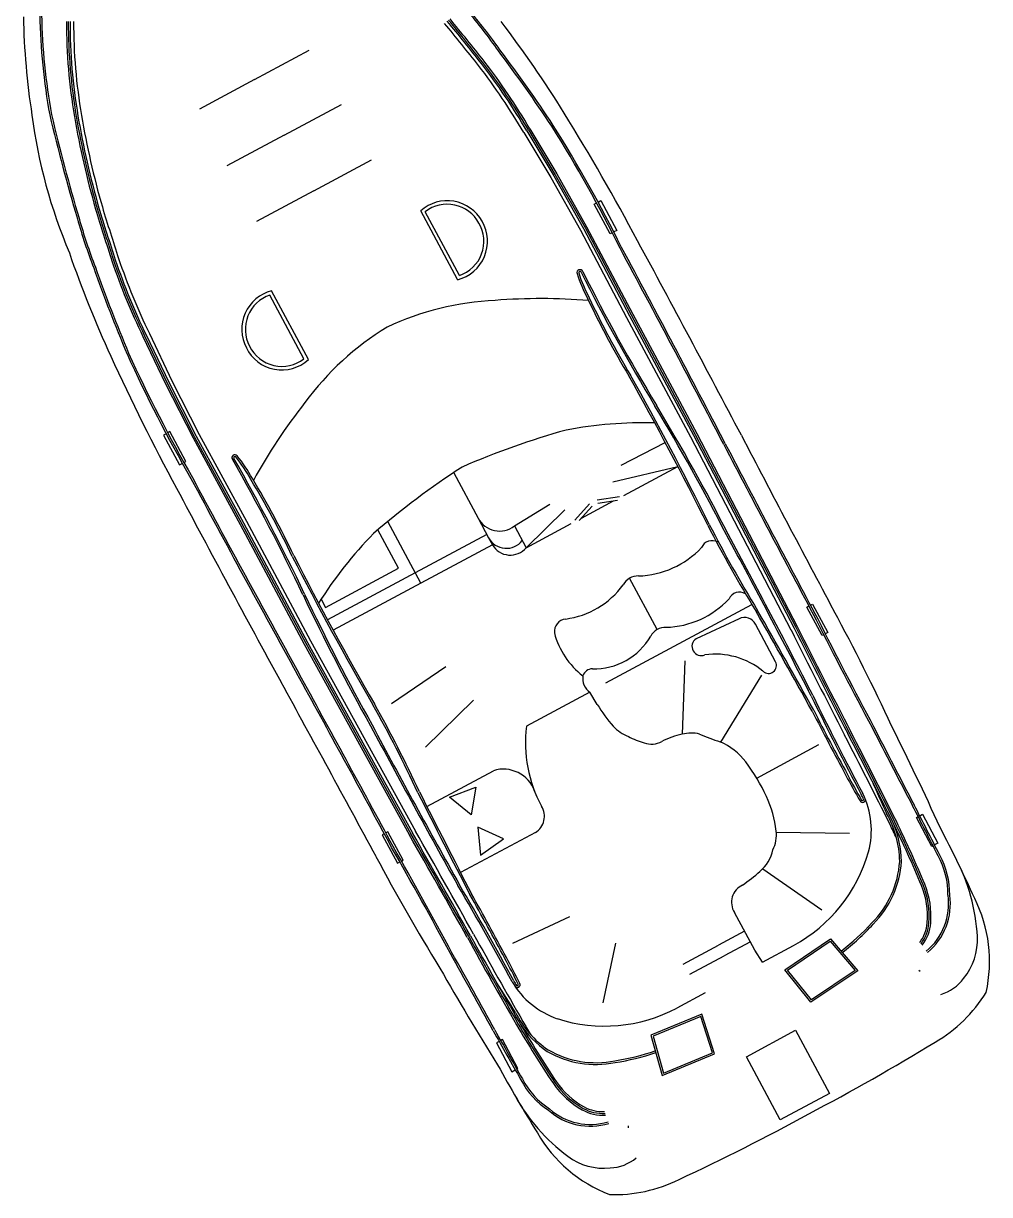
# Model space of a CAD drawing. Header units: metres. Extents: x 267365 to 277461, y 2088854 to 2108025.
# Drawn here: x 273631.5 to 273673.3, y 2097446.6 to 2097497.3 of the extents above; entities that cross this region are included whole.
import ezdxf

# ---------------------------------------------------------------- set-up
doc = ezdxf.new("R2010")
doc.units = ezdxf.units.M

msp = doc.modelspace()

# ---------------------------------------------------------------- linework, layer by layer
at = {"color": 30}
for p, q in [((273641.464, 2097494.848), (273643.837, 2097496.12)), ((273641.464, 2097494.848), (273643.837, 2097496.12)), ((273641.464, 2097494.848), (273643.837, 2097496.12)), ((273641.464, 2097494.848), (273639.091, 2097493.575)), ((273641.464, 2097494.848), (273639.091, 2097493.575)), ((273641.464, 2097494.848), (273639.091, 2097493.575)), ((273642.753, 2097492.444), (273645.23, 2097493.772)), ((273642.753, 2097492.444), (273645.23, 2097493.772)), ((273642.753, 2097492.444), (273645.23, 2097493.772)), ((273653.123, 2097492.556), (273654.286, 2097490.615)), ((273653.123, 2097492.556), (273654.286, 2097490.615)), ((273653.255, 2097492.635), (273654.419, 2097490.692)), ((273653.255, 2097492.635), (273654.419, 2097490.692)), ((273653.32, 2097492.675), (273654.485, 2097490.73)), ((273653.32, 2097492.675), (273654.485, 2097490.73)), ((273653.386, 2097492.714), (273654.551, 2097490.769)), ((273653.386, 2097492.714), (273654.551, 2097490.769)), ((273642.753, 2097492.444), (273640.276, 2097491.116)), ((273642.753, 2097492.444), (273640.276, 2097491.116)), ((273642.753, 2097492.444), (273640.276, 2097491.116)), ((273644.042, 2097490.041), (273646.526, 2097491.373)), ((273644.042, 2097490.041), (273646.526, 2097491.373)), ((273644.042, 2097490.041), (273646.526, 2097491.373)), ((273654.286, 2097490.615), (273655.569, 2097488.337)), ((273654.286, 2097490.615), (273655.569, 2097488.337)), ((273654.419, 2097490.692), (273655.704, 2097488.41)), ((273654.419, 2097490.692), (273655.704, 2097488.41)), ((273654.485, 2097490.73), (273655.771, 2097488.447)), ((273654.485, 2097490.73), (273655.771, 2097488.447)), ((273654.551, 2097490.769), (273655.838, 2097488.484)), ((273654.551, 2097490.769), (273655.838, 2097488.484)), ((273644.042, 2097490.041), (273641.558, 2097488.709)), ((273644.042, 2097490.041), (273641.558, 2097488.709)), ((273644.042, 2097490.041), (273641.558, 2097488.709)), ((273656.167, 2097489.464), (273656.265, 2097489.516)), ((273656.167, 2097489.464), (273656.265, 2097489.516)), ((273656.333, 2097489.553), (273656.45, 2097489.615)), ((273656.333, 2097489.553), (273656.45, 2097489.615)), ((273656.45, 2097489.615), (273657.141, 2097488.326)), ((273656.45, 2097489.615), (273657.141, 2097488.326)), ((273650.258, 2097486.195), (273648.662, 2097489.171)), ((273650.258, 2097486.195), (273648.662, 2097489.171)), ((273650.334, 2097486.377), (273648.856, 2097489.134)), ((273650.334, 2097486.377), (273648.856, 2097489.134)), ((273656.858, 2097488.174), (273656.167, 2097489.464)), ((273656.858, 2097488.174), (273656.167, 2097489.464)), ((273655.569, 2097488.337), (273657.562, 2097484.562)), ((273655.569, 2097488.337), (273657.562, 2097484.562)), ((273655.704, 2097488.41), (273657.697, 2097484.634)), ((273655.704, 2097488.41), (273657.697, 2097484.634)), ((273655.771, 2097488.447), (273657.765, 2097484.67)), ((273655.771, 2097488.447), (273657.765, 2097484.67)), ((273655.838, 2097488.484), (273657.833, 2097484.706)), ((273655.838, 2097488.484), (273657.833, 2097484.706)), ((273656.947, 2097488.222), (273656.858, 2097488.174)), ((273656.947, 2097488.222), (273656.858, 2097488.174)), ((273657.141, 2097488.326), (273657.015, 2097488.258)), ((273657.141, 2097488.326), (273657.015, 2097488.258)), ((273643.611, 2097482.772), (273642.133, 2097485.528)), ((273643.611, 2097482.772), (273642.133, 2097485.528)), ((273643.805, 2097482.735), (273642.209, 2097485.711)), ((273643.805, 2097482.735), (273642.209, 2097485.711)), ((273657.562, 2097484.562), (273660.334, 2097479.393)), ((273657.562, 2097484.562), (273660.334, 2097479.393)), ((273657.697, 2097484.634), (273660.469, 2097479.465)), ((273657.697, 2097484.634), (273660.469, 2097479.465)), ((273657.765, 2097484.67), (273660.537, 2097479.5)), ((273657.765, 2097484.67), (273660.537, 2097479.5)), ((273657.833, 2097484.706), (273660.605, 2097479.536)), ((273657.833, 2097484.706), (273660.605, 2097479.536)), ((273636.644, 2097483.737), (273637.619, 2097481.69)), ((273636.644, 2097483.737), (273637.619, 2097481.69)), ((273636.713, 2097483.77), (273637.688, 2097481.724)), ((273636.713, 2097483.77), (273637.688, 2097481.724)), ((273636.782, 2097483.803), (273637.757, 2097481.758)), ((273636.782, 2097483.803), (273637.757, 2097481.758)), ((273636.921, 2097483.869), (273637.894, 2097481.826)), ((273636.921, 2097483.869), (273637.894, 2097481.826)), ((273637.619, 2097481.69), (273638.811, 2097479.353)), ((273637.619, 2097481.69), (273638.811, 2097479.353)), ((273637.688, 2097481.724), (273638.879, 2097479.389)), ((273637.688, 2097481.724), (273638.879, 2097479.389)), ((273637.757, 2097481.758), (273638.946, 2097479.425)), ((273637.757, 2097481.758), (273638.946, 2097479.425)), ((273637.894, 2097481.826), (273639.082, 2097479.496)), ((273637.894, 2097481.826), (273639.082, 2097479.496)), ((273637.646, 2097479.533), (273637.529, 2097479.47)), ((273637.646, 2097479.533), (273637.529, 2097479.47)), ((273637.529, 2097479.47), (273638.221, 2097478.181)), ((273637.529, 2097479.47), (273638.221, 2097478.181)), ((273637.812, 2097479.622), (273637.714, 2097479.569)), ((273637.812, 2097479.622), (273637.714, 2097479.569)), ((273638.504, 2097478.333), (273637.812, 2097479.622)), ((273638.504, 2097478.333), (273637.812, 2097479.622)), ((273638.879, 2097479.389), (273640.92, 2097475.638)), ((273638.879, 2097479.389), (273640.92, 2097475.638)), ((273638.946, 2097479.425), (273640.988, 2097475.675)), ((273638.946, 2097479.425), (273640.988, 2097475.675)), ((273639.082, 2097479.496), (273641.123, 2097475.748)), ((273639.082, 2097479.496), (273641.123, 2097475.748)), ((273660.334, 2097479.393), (273664.682, 2097471.054)), ((273660.334, 2097479.393), (273664.682, 2097471.054)), ((273660.469, 2097479.465), (273664.819, 2097471.124)), ((273660.469, 2097479.465), (273664.819, 2097471.124)), ((273660.537, 2097479.5), (273664.887, 2097471.159)), ((273660.537, 2097479.5), (273664.887, 2097471.159)), ((273660.605, 2097479.536), (273664.956, 2097471.194)), ((273660.605, 2097479.536), (273664.956, 2097471.194)), ((273638.811, 2097479.353), (273640.853, 2097475.602)), ((273638.811, 2097479.353), (273640.853, 2097475.602)), ((273657.339, 2097478.171), (273659.238, 2097479.159)), ((273657.339, 2097478.171), (273659.238, 2097479.159)), ((273638.221, 2097478.181), (273638.347, 2097478.249)), ((273638.221, 2097478.181), (273638.347, 2097478.249)), ((273638.415, 2097478.285), (273638.504, 2097478.333)), ((273638.415, 2097478.285), (273638.504, 2097478.333)), ((273656.98, 2097477.449), (273659.787, 2097478.118)), ((273656.98, 2097477.449), (273659.787, 2097478.118)), ((273656.98, 2097477.449), (273659.787, 2097478.118)), ((273657.447, 2097476.864), (273659.787, 2097478.118)), ((273657.447, 2097476.864), (273659.787, 2097478.118)), ((273657.447, 2097476.864), (273659.787, 2097478.118)), ((273650.095, 2097477.835), (273651.143, 2097475.88)), ((273650.095, 2097477.835), (273651.143, 2097475.88)), ((273652.718, 2097475.542), (273654.245, 2097476.483)), ((273652.718, 2097475.542), (273654.245, 2097476.483)), ((273655.963, 2097476.496), (273655.33, 2097475.791)), ((273655.963, 2097476.496), (273655.33, 2097475.791)), ((273655.963, 2097476.496), (273655.33, 2097475.791)), ((273656.077, 2097476.393), (273655.519, 2097475.772)), ((273656.077, 2097476.393), (273655.519, 2097475.772)), ((273656.077, 2097476.393), (273655.519, 2097475.772)), ((273655.62, 2097475.884), (273657.001, 2097476.625)), ((273655.62, 2097475.884), (273657.001, 2097476.625)), ((273655.62, 2097475.884), (273657.001, 2097476.625)), ((273656.302, 2097476.678), (273657.262, 2097476.818)), ((273656.302, 2097476.678), (273657.262, 2097476.818)), ((273656.302, 2097476.678), (273657.262, 2097476.818)), ((273656.325, 2097476.526), (273657.182, 2097476.651)), ((273656.325, 2097476.526), (273657.182, 2097476.651)), ((273656.325, 2097476.526), (273657.182, 2097476.651)), ((273651.143, 2097475.88), (273651.598, 2097475.032)), ((273651.143, 2097475.88), (273651.598, 2097475.032)), ((273653.224, 2097474.599), (273654.9, 2097476.236)), ((273653.224, 2097474.599), (273654.9, 2097476.236)), ((273653.224, 2097474.599), (273654.9, 2097476.236)), ((273640.853, 2097475.602), (273643.625, 2097470.432)), ((273640.853, 2097475.602), (273643.625, 2097470.432)), ((273640.92, 2097475.638), (273643.693, 2097470.468)), ((273640.92, 2097475.638), (273643.693, 2097470.468)), ((273640.988, 2097475.675), (273643.76, 2097470.505)), ((273640.988, 2097475.675), (273643.76, 2097470.505)), ((273641.123, 2097475.748), (273643.895, 2097470.578)), ((273641.123, 2097475.748), (273643.895, 2097470.578)), ((273647.7, 2097473.714), (273646.807, 2097475.38)), ((273647.7, 2097473.714), (273646.807, 2097475.38)), ((273648.67, 2097473.067), (273647.237, 2097475.739)), ((273648.67, 2097473.067), (273647.237, 2097475.739)), ((273652.718, 2097475.542), (273653.224, 2097474.599)), ((273652.718, 2097475.542), (273653.224, 2097474.599)), ((273652.718, 2097475.542), (273653.224, 2097474.599)), ((273653.224, 2097474.599), (273655.174, 2097475.645)), ((273653.224, 2097474.599), (273655.174, 2097475.645)), ((273653.224, 2097474.599), (273655.174, 2097475.645)), ((273651.519, 2097475.18), (273648.426, 2097473.521)), ((273651.519, 2097475.18), (273648.426, 2097473.521)), ((273651.598, 2097475.032), (273651.762, 2097474.726)), ((273651.598, 2097475.032), (273651.762, 2097474.726)), ((273651.762, 2097474.726), (273648.67, 2097473.067)), ((273651.762, 2097474.726), (273648.67, 2097473.067)), ((273644.541, 2097472.02), (273647.7, 2097473.714)), ((273644.541, 2097472.02), (273647.7, 2097473.714)), ((273648.426, 2097473.521), (273644.629, 2097471.485)), ((273648.426, 2097473.521), (273644.629, 2097471.485)), ((273648.426, 2097473.521), (273644.629, 2097471.485)), ((273648.67, 2097473.067), (273644.874, 2097471.032)), ((273648.67, 2097473.067), (273644.874, 2097471.032)), ((273648.67, 2097473.067), (273644.874, 2097471.032)), ((273658.889, 2097471.061), (273657.697, 2097473.284)), ((273658.889, 2097471.061), (273657.697, 2097473.284)), ((273658.889, 2097471.061), (273657.697, 2097473.284)), ((273644.352, 2097472.372), (273644.541, 2097472.02)), ((273644.352, 2097472.372), (273644.541, 2097472.02)), ((273656.668, 2097468.756), (273662.991, 2097472.147)), ((273656.668, 2097468.756), (273662.991, 2097472.147)), ((273656.668, 2097468.756), (273662.991, 2097472.147)), ((273665.368, 2097472.036), (273665.453, 2097472.082)), ((273665.368, 2097472.036), (273665.453, 2097472.082)), ((273666.028, 2097470.803), (273665.368, 2097472.036)), ((273666.028, 2097470.803), (273665.368, 2097472.036)), ((273665.521, 2097472.118), (273665.608, 2097472.165)), ((273665.521, 2097472.118), (273665.608, 2097472.165)), ((273665.608, 2097472.165), (273666.269, 2097470.932)), ((273665.608, 2097472.165), (273666.269, 2097470.932)), ((273662.435, 2097471.524), (273660.575, 2097470.664)), ((273662.435, 2097471.524), (273660.575, 2097470.664)), ((273664.015, 2097469.666), (273663.144, 2097471.289)), ((273664.015, 2097469.666), (273663.144, 2097471.289)), ((273666.097, 2097470.84), (273666.028, 2097470.803)), ((273666.097, 2097470.84), (273666.028, 2097470.803)), ((273666.269, 2097470.932), (273666.164, 2097470.876)), ((273666.269, 2097470.932), (273666.164, 2097470.876)), ((273643.625, 2097470.432), (273648.166, 2097462.192)), ((273643.625, 2097470.432), (273648.166, 2097462.192)), ((273643.693, 2097470.468), (273648.233, 2097462.229)), ((273643.693, 2097470.468), (273648.233, 2097462.229)), ((273643.76, 2097470.505), (273648.3, 2097462.267)), ((273643.76, 2097470.505), (273648.3, 2097462.267)), ((273643.895, 2097470.578), (273648.434, 2097462.342)), ((273643.895, 2097470.578), (273648.434, 2097462.342)), ((273647.393, 2097467.87), (273649.748, 2097469.459)), ((273647.393, 2097467.87), (273649.748, 2097469.459)), ((273647.393, 2097467.87), (273649.748, 2097469.459)), ((273659.983, 2097466.539), (273660.105, 2097469.705)), ((273659.983, 2097466.539), (273660.105, 2097469.705)), ((273659.983, 2097466.539), (273660.105, 2097469.705)), ((273661.645, 2097466.197), (273663.427, 2097469.092)), ((273661.645, 2097466.197), (273663.427, 2097469.092)), ((273661.645, 2097466.197), (273663.427, 2097469.092)), ((273655.982, 2097468.349), (273653.236, 2097466.876)), ((273655.982, 2097468.349), (273653.236, 2097466.876)), ((273656.302, 2097467.825), (273655.982, 2097468.349)), ((273656.302, 2097467.825), (273655.982, 2097468.349)), ((273648.864, 2097465.968), (273650.948, 2097468.013)), ((273648.864, 2097465.968), (273650.948, 2097468.013)), ((273648.864, 2097465.968), (273650.948, 2097468.013)), ((273663.202, 2097464.632), (273665.89, 2097466.097)), ((273663.202, 2097464.632), (273665.89, 2097466.097)), ((273663.202, 2097464.632), (273665.89, 2097466.097)), ((273648.924, 2097463.413), (273651.804, 2097464.957)), ((273648.924, 2097463.413), (273651.804, 2097464.957)), ((273649.905, 2097463.812), (273651.043, 2097464.247)), ((273649.905, 2097463.812), (273651.043, 2097464.247)), ((273651.043, 2097464.247), (273650.851, 2097463.044)), ((273651.043, 2097464.247), (273650.851, 2097463.044)), ((273650.851, 2097463.044), (273649.905, 2097463.812)), ((273650.851, 2097463.044), (273649.905, 2097463.812)), ((273670.111, 2097462.932), (273670.184, 2097462.97)), ((273670.111, 2097462.932), (273670.184, 2097462.97)), ((273670.78, 2097461.685), (273670.111, 2097462.932)), ((273670.78, 2097461.685), (273670.111, 2097462.932)), ((273670.251, 2097463.007), (273670.373, 2097463.072)), ((273670.251, 2097463.007), (273670.373, 2097463.072)), ((273670.373, 2097463.072), (273671.041, 2097461.825)), ((273670.373, 2097463.072), (273671.041, 2097461.825)), ((273647.084, 2097462.232), (273646.996, 2097462.185)), ((273647.084, 2097462.232), (273646.996, 2097462.185)), ((273646.996, 2097462.185), (273647.657, 2097460.953)), ((273646.996, 2097462.185), (273647.657, 2097460.953)), ((273647.237, 2097462.314), (273647.151, 2097462.268)), ((273647.237, 2097462.314), (273647.151, 2097462.268)), ((273647.898, 2097461.082), (273647.237, 2097462.314)), ((273647.898, 2097461.082), (273647.237, 2097462.314)), ((273653.622, 2097462.288), (273650.384, 2097460.552)), ((273653.622, 2097462.288), (273650.384, 2097460.552)), ((273651.132, 2097462.521), (273651.248, 2097461.308)), ((273652.24, 2097462.015), (273651.132, 2097462.521)), ((273651.132, 2097462.521), (273651.248, 2097461.308)), ((273652.24, 2097462.015), (273651.132, 2097462.521)), ((273664.046, 2097462.303), (273667.211, 2097462.258)), ((273664.046, 2097462.303), (273667.211, 2097462.258)), ((273664.046, 2097462.303), (273667.211, 2097462.258)), ((273651.248, 2097461.308), (273652.24, 2097462.015)), ((273651.248, 2097461.308), (273652.24, 2097462.015)), ((273670.826, 2097461.71), (273670.78, 2097461.685)), ((273670.826, 2097461.71), (273670.78, 2097461.685)), ((273671.041, 2097461.825), (273670.893, 2097461.746)), ((273671.041, 2097461.825), (273670.893, 2097461.746)), ((273647.657, 2097460.953), (273647.762, 2097461.009)), ((273647.657, 2097460.953), (273647.762, 2097461.009)), ((273647.83, 2097461.045), (273647.898, 2097461.082)), ((273647.83, 2097461.045), (273647.898, 2097461.082)), ((273663.464, 2097460.716), (273666.016, 2097458.945)), ((273663.464, 2097460.716), (273666.016, 2097458.945)), ((273663.464, 2097460.716), (273666.016, 2097458.945)), ((273652.643, 2097457.498), (273655.12, 2097458.648)), ((273652.643, 2097457.498), (273655.12, 2097458.648)), ((273652.643, 2097457.498), (273655.12, 2097458.648)), ((273663.119, 2097457.198), (273662.235, 2097458.825)), ((273663.119, 2097457.198), (273662.235, 2097458.825)), ((273662.676, 2097458.014), (273661.541, 2097457.405)), ((273662.676, 2097458.014), (273661.541, 2097457.405)), ((273662.676, 2097458.014), (273661.541, 2097457.405)), ((273664.418, 2097456.346), (273666.391, 2097457.69)), ((273664.418, 2097456.346), (273666.391, 2097457.69)), ((273666.391, 2097457.69), (273667.579, 2097456.306)), ((273666.391, 2097457.69), (273667.579, 2097456.306)), ((273656.551, 2097454.922), (273657.1, 2097457.491)), ((273656.551, 2097454.922), (273657.1, 2097457.491)), ((273656.551, 2097454.922), (273657.1, 2097457.491)), ((273660.02, 2097456.59), (273661.541, 2097457.405)), ((273660.02, 2097456.59), (273661.541, 2097457.405)), ((273660.02, 2097456.59), (273661.541, 2097457.405)), ((273662.923, 2097457.558), (273661.786, 2097456.948)), ((273662.923, 2097457.558), (273661.786, 2097456.948)), ((273662.923, 2097457.558), (273661.786, 2097456.948)), ((273663.45, 2097456.681), (273663.119, 2097457.198)), ((273663.45, 2097456.681), (273663.119, 2097457.198)), ((273663.45, 2097456.681), (273664.794, 2097457.401)), ((273663.45, 2097456.681), (273664.794, 2097457.401)), ((273664.53, 2097456.329), (273666.378, 2097457.587)), ((273664.53, 2097456.329), (273666.378, 2097457.587)), ((273666.378, 2097457.587), (273667.464, 2097456.321)), ((273666.378, 2097457.587), (273667.464, 2097456.321)), ((273660.3, 2097456.152), (273661.786, 2097456.948)), ((273660.3, 2097456.152), (273661.786, 2097456.948)), ((273660.3, 2097456.152), (273661.786, 2097456.948)), ((273665.546, 2097454.944), (273664.418, 2097456.346)), ((273665.546, 2097454.944), (273664.418, 2097456.346)), ((273665.562, 2097455.046), (273664.53, 2097456.329)), ((273665.562, 2097455.046), (273664.53, 2097456.329)), ((273667.579, 2097456.306), (273665.546, 2097454.944)), ((273667.579, 2097456.306), (273665.546, 2097454.944)), ((273667.464, 2097456.321), (273665.562, 2097455.046)), ((273667.464, 2097456.321), (273665.562, 2097455.046)), ((273670.207, 2097456.332), (273670.27, 2097456.287)), ((273670.207, 2097456.332), (273670.27, 2097456.287)), ((273670.207, 2097456.332), (273670.27, 2097456.287)), ((273660.971, 2097455.351), (273659.744, 2097454.693)), ((273660.971, 2097455.351), (273659.744, 2097454.693)), ((273660.831, 2097454.422), (273658.62, 2097453.523)), ((273660.831, 2097454.422), (273658.62, 2097453.523)), ((273660.783, 2097454.32), (273658.712, 2097453.477)), ((273660.783, 2097454.32), (273658.712, 2097453.477)), ((273661.28, 2097452.751), (273660.783, 2097454.32)), ((273661.28, 2097452.751), (273660.783, 2097454.32)), ((273661.375, 2097452.707), (273660.831, 2097454.422)), ((273661.375, 2097452.707), (273660.831, 2097454.422)), ((273662.753, 2097452.588), (273664.883, 2097453.729)), ((273662.753, 2097452.588), (273664.883, 2097453.729)), ((273664.883, 2097453.729), (273666.348, 2097450.997)), ((273664.883, 2097453.729), (273666.348, 2097450.997)), ((273652.055, 2097453.25), (273651.933, 2097453.185)), ((273652.055, 2097453.25), (273651.933, 2097453.185)), ((273651.933, 2097453.185), (273652.602, 2097451.938)), ((273651.933, 2097453.185), (273652.602, 2097451.938)), ((273652.195, 2097453.325), (273652.123, 2097453.286)), ((273652.195, 2097453.325), (273652.123, 2097453.286)), ((273652.864, 2097452.078), (273652.195, 2097453.325)), ((273652.864, 2097452.078), (273652.195, 2097453.325)), ((273658.62, 2097453.523), (273659.115, 2097451.768)), ((273658.62, 2097453.523), (273659.115, 2097451.768)), ((273658.712, 2097453.477), (273659.166, 2097451.872)), ((273658.712, 2097453.477), (273659.166, 2097451.872)), ((273659.115, 2097451.768), (273661.375, 2097452.707)), ((273659.115, 2097451.768), (273661.375, 2097452.707)), ((273659.166, 2097451.872), (273661.28, 2097452.751)), ((273659.166, 2097451.872), (273661.28, 2097452.751)), ((273664.218, 2097449.855), (273662.753, 2097452.588)), ((273664.218, 2097449.855), (273662.753, 2097452.588)), ((273652.817, 2097452.054), (273652.864, 2097452.078)), ((273652.817, 2097452.054), (273652.864, 2097452.078)), ((273652.602, 2097451.938), (273652.75, 2097452.017)), ((273652.602, 2097451.938), (273652.75, 2097452.017)), ((273666.348, 2097450.997), (273664.218, 2097449.855)), ((273666.348, 2097450.997), (273664.218, 2097449.855)), ((273657.639, 2097449.593), (273657.642, 2097449.516)), ((273657.639, 2097449.593), (273657.642, 2097449.516)), ((273657.639, 2097449.593), (273657.642, 2097449.516))]:
    msp.add_line(p, q, dxfattribs=at)
for centre, radius, start, end in [((273659.232, 2097498.15), 27.056, 181.0645, 190.2879), ((273659.232, 2097498.15), 27.056, 181.0645, 190.2879), ((273659.232, 2097498.15), 26.979, 181.0668, 190.2836), ((273659.232, 2097498.15), 26.979, 181.0668, 190.2836), ((273634.125, 2097483.532), 21.866, 35.0556, 40.8897), ((273634.125, 2097483.532), 21.866, 35.0556, 40.8897), ((273634.125, 2097483.532), 21.943, 35.0591, 40.8879), ((273634.125, 2097483.532), 21.943, 35.0591, 40.8879), ((273662.952, 2097498.154), 31.486, 181.0657, 188.8431), ((273662.952, 2097498.154), 31.486, 181.0657, 188.8431), ((273657.422, 2097497.319), 24.087, 179.9151, 189.7352), ((273657.422, 2097497.319), 24.087, 179.9151, 189.7352), ((273657.422, 2097497.319), 24.011, 179.9106, 189.7355), ((273657.422, 2097497.319), 24.011, 179.9106, 189.7355), ((273657.422, 2097497.319), 23.934, 179.906, 189.7357), ((273657.422, 2097497.319), 23.934, 179.906, 189.7357), ((273657.422, 2097497.319), 23.78, 179.8968, 189.7362), ((273657.422, 2097497.319), 23.78, 179.8968, 189.7362), ((273557.717, 2097421.646), 119.079, 38.3027, 39.43024), ((273557.717, 2097421.646), 119.079, 38.3027, 39.43024), ((273557.717, 2097421.646), 119.233, 38.30231, 39.4308), ((273557.717, 2097421.646), 119.233, 38.30231, 39.4308), ((273557.717, 2097421.646), 119.309, 38.30211, 39.43108), ((273557.717, 2097421.646), 119.309, 38.30211, 39.43108), ((273557.717, 2097421.646), 119.386, 38.30191, 39.43136), ((273557.717, 2097421.646), 119.386, 38.30191, 39.43136), ((273613.124, 2097467.59), 49.078, 31.7291, 37.3534), ((273613.124, 2097467.59), 49.078, 31.7291, 37.3534), ((273598.952, 2097456.075), 66.545, 33.56828, 37.01432), ((273598.952, 2097456.075), 66.545, 33.56828, 37.01432), ((273629.252, 2097478.526), 27.919, 30.4497, 37.6877), ((273629.252, 2097478.526), 27.919, 30.4497, 37.6877), ((273629.252, 2097478.526), 27.996, 30.4497, 37.6885), ((273629.252, 2097478.526), 27.996, 30.4497, 37.6885), ((273598.952, 2097456.075), 66.468, 33.56916, 37.01545), ((273598.952, 2097456.075), 66.468, 33.56916, 37.01545), ((273629.252, 2097478.526), 27.689, 30.4497, 37.6851), ((273629.252, 2097478.526), 27.689, 30.4497, 37.6851), ((273629.252, 2097478.526), 27.843, 30.4497, 37.6868), ((273629.252, 2097478.526), 27.843, 30.4497, 37.6868), ((273654.48, 2097496.267), 22.831, 187.4326, 202.9797), ((273654.48, 2097496.267), 22.831, 187.4326, 202.9797), ((273714.244, 2097512.669), 83.895, 193.33602, 196.50849), ((273714.244, 2097512.669), 83.895, 193.33602, 196.50849), ((273714.244, 2097512.669), 83.819, 193.33742, 196.50895), ((273714.244, 2097512.669), 83.819, 193.33742, 196.50895), ((273669.234, 2097499.247), 36.055, 189.58, 196.0961), ((273669.234, 2097499.247), 36.055, 189.58, 196.0961), ((273669.234, 2097499.247), 35.979, 189.5798, 196.0952), ((273669.234, 2097499.247), 35.979, 189.5798, 196.0952), ((273669.234, 2097499.247), 35.902, 189.5796, 196.0942), ((273669.234, 2097499.247), 35.902, 189.5796, 196.0942), ((273669.234, 2097499.247), 35.748, 189.5793, 196.0923), ((273669.234, 2097499.247), 35.748, 189.5793, 196.0923), ((273575.074, 2097443.826), 93.938, 27.96001, 31.85219), ((273575.074, 2097443.826), 93.938, 27.96001, 31.85219), ((273602.323, 2097460.279), 61.357, 26.39387, 32.0383), ((273602.323, 2097460.279), 61.357, 26.39387, 32.0383), ((273602.323, 2097460.279), 61.433, 26.39504, 32.03925), ((273602.323, 2097460.279), 61.433, 26.39504, 32.03925), ((273649.809, 2097487.892), 1.719, 28.7508, 131.8847), ((273649.809, 2097487.892), 1.719, 28.7508, 131.8847), ((273748.78, 2097524.094), 119.386, 196.9689, 198.09835), ((273748.78, 2097524.094), 119.386, 196.9689, 198.09835), ((273748.78, 2097524.094), 119.309, 196.96918, 198.09816), ((273748.78, 2097524.094), 119.309, 196.96918, 198.09816), ((273748.78, 2097524.094), 119.233, 196.96946, 198.09796), ((273748.78, 2097524.094), 119.233, 196.96946, 198.09796), ((273748.78, 2097524.094), 119.079, 196.97003, 198.09756), ((273748.78, 2097524.094), 119.079, 196.97003, 198.09756), ((273649.809, 2097487.892), 1.565, 28.669, 127.5065), ((273649.809, 2097487.892), 1.565, 28.669, 127.5065), ((273654.951, 2097494.698), 21.943, 195.5124, 201.3412), ((273654.951, 2097494.698), 21.943, 195.5124, 201.3412), ((273654.951, 2097494.698), 21.866, 195.5106, 201.3446), ((273654.951, 2097494.698), 21.866, 195.5106, 201.3446), ((273649.841, 2097487.853), 1.71, 284.0967, 30.4009), ((273649.841, 2097487.853), 1.71, 284.0967, 30.4009), ((273649.841, 2097487.853), 1.556, 288.4656, 30.4814), ((273649.841, 2097487.853), 1.556, 288.4656, 30.4814), ((273029.495, 2097150.196), 712.692, 27.480541, 28.252532), ((273029.495, 2097150.196), 712.692, 27.480541, 28.252532), ((273029.495, 2097150.196), 712.768, 27.480545, 28.252432), ((273029.495, 2097150.196), 712.768, 27.480545, 28.252432), ((273031.465, 2097148.073), 712.788, 27.705083, 28.471036), ((273031.465, 2097148.073), 712.788, 27.705083, 28.471036), ((273679.851, 2097503.369), 49.078, 199.0468, 204.6712), ((273679.851, 2097503.369), 49.078, 199.0468, 204.6712), ((273661.817, 2097495.988), 27.996, 198.7118, 205.9505), ((273661.817, 2097495.988), 27.996, 198.7118, 205.9505), ((273661.817, 2097495.988), 27.919, 198.7126, 205.9505), ((273661.817, 2097495.988), 27.919, 198.7126, 205.9505), ((273661.817, 2097495.988), 27.843, 198.7134, 205.9505), ((273661.817, 2097495.988), 27.843, 198.7134, 205.9505), ((273661.817, 2097495.988), 27.689, 198.7151, 205.9505), ((273661.817, 2097495.988), 27.689, 198.7151, 205.9505), ((273697.285, 2097508.801), 66.545, 199.38594, 202.83199), ((273697.285, 2097508.801), 66.545, 199.38594, 202.83199), ((273697.285, 2097508.801), 66.468, 199.38482, 202.83111), ((273697.285, 2097508.801), 66.468, 199.38482, 202.83111), ((273655.55, 2097486.497), 0.13, 24.1057, 195.2888), ((273655.55, 2097486.497), 0.13, 24.1057, 195.2888), ((273655.55, 2097486.497), 0.0531, 24.1057, 193.7253), ((273655.55, 2097486.497), 0.0531, 24.1057, 193.7253), ((273662.246, 2097488.686), 7.097, 198.0726, 207.5038), ((273662.246, 2097488.686), 7.097, 198.0726, 207.5038), ((273655.669, 2097486.55), 0.0767, 204.1057, 206.7252), ((273655.669, 2097486.55), 0.0767, 204.1057, 206.7252), ((273733.716, 2097525.847), 87.459, 206.72515, 211.06105), ((273733.716, 2097525.847), 87.459, 206.72515, 211.06105), ((273733.716, 2097525.847), 87.382, 206.72515, 211.06108), ((273733.716, 2097525.847), 87.382, 206.72515, 211.06108), ((273662.246, 2097488.686), 7.174, 198.0544, 207.4919), ((273662.246, 2097488.686), 7.174, 198.0544, 207.4919), ((273642.64, 2097484.048), 1.719, 104.5156, 207.6495), ((273642.64, 2097484.048), 1.719, 104.5156, 207.6495), ((273642.64, 2097484.048), 1.565, 108.8938, 207.7313), ((273642.64, 2097484.048), 1.565, 108.8938, 207.7313), ((273652.514, 2097472.703), 12.611, 92.8723, 114.8981), ((273652.514, 2097472.703), 12.611, 92.8723, 114.8981), ((273653.845, 2097460.415), 24.96, 85.2238, 94.5093), ((273653.845, 2097460.415), 24.96, 85.2238, 94.5093), ((273690.928, 2097501.938), 38.763, 205.2964, 210.9015), ((273690.928, 2097501.938), 38.763, 205.2964, 210.9015), ((273690.928, 2097501.938), 38.686, 205.2942, 210.903), ((273690.928, 2097501.938), 38.686, 205.2942, 210.903), ((273653.794, 2097473.389), 12.611, 121.5022, 143.528), ((273653.794, 2097473.389), 12.611, 121.5022, 143.528), ((273691.918, 2097508.32), 61.433, 204.36101, 210.00523), ((273691.918, 2097508.32), 61.433, 204.36101, 210.00523), ((273691.918, 2097508.32), 61.357, 204.36197, 210.00639), ((273691.918, 2097508.32), 61.357, 204.36197, 210.00639), ((273642.654, 2097484), 1.71, 205.9993, 312.3035), ((273642.654, 2097484), 1.71, 205.9993, 312.3035), ((273642.654, 2097484), 1.556, 205.9189, 307.9347), ((273642.654, 2097484), 1.556, 205.9189, 307.9347), ((273720.7, 2097521.911), 93.938, 204.54808, 208.44026), ((273720.7, 2097521.911), 93.938, 204.54808, 208.44026), ((273534.159, 2097412.61), 141.681, 26.38593, 29.33944), ((273534.159, 2097412.61), 141.681, 26.38593, 29.33944), ((273534.159, 2097412.61), 141.758, 26.38612, 29.33986), ((273534.159, 2097412.61), 141.758, 26.38612, 29.33986), ((273663.293, 2097465.481), 24.96, 141.8909, 151.1765), ((273663.293, 2097465.481), 24.96, 141.8909, 151.1765), ((273576.594, 2097431.346), 95.893, 27.18578, 30.99154), ((273576.594, 2097431.346), 95.893, 27.18578, 30.99154), ((273576.594, 2097431.346), 95.97, 27.18625, 30.99157), ((273576.594, 2097431.346), 95.97, 27.18625, 30.99157), ((273658.361, 2097461.453), 18.553, 88.685, 100.5642), ((273658.361, 2097461.453), 18.553, 88.685, 100.5642), ((273664.567, 2097445.456), 35.557, 105.6759, 113.3936), ((273664.567, 2097445.456), 35.557, 105.6759, 113.3936), ((274510.147, 2097921.75), 956.068, 207.555682, 208.070117), ((274510.147, 2097921.75), 956.068, 207.555682, 208.070117), ((274518.151, 2097926.008), 965.993, 207.559948, 208.068104), ((274518.151, 2097926.008), 965.993, 207.559948, 208.068104), ((274518.151, 2097926.008), 965.916, 207.559951, 208.068158), ((274518.151, 2097926.008), 965.916, 207.559951, 208.068158), ((273640.624, 2097478.494), 0.13, 41.1115, 212.2946), ((273640.624, 2097478.494), 0.13, 41.1115, 212.2946), ((273564.593, 2097435.163), 87.382, 25.33918, 29.67512), ((273564.593, 2097435.163), 87.382, 25.33918, 29.67512), ((273640.624, 2097478.494), 0.0531, 42.675, 212.2946), ((273640.624, 2097478.494), 0.0531, 42.675, 212.2946), ((273640.514, 2097478.425), 0.0767, 29.6751, 32.2946), ((273640.514, 2097478.425), 0.0767, 29.6751, 32.2946), ((273564.593, 2097435.163), 87.459, 25.33921, 29.67512), ((273564.593, 2097435.163), 87.459, 25.33921, 29.67512), ((273635.096, 2097474.129), 7.097, 28.8965, 38.3276), ((273635.096, 2097474.129), 7.097, 28.8965, 38.3276), ((273635.096, 2097474.129), 7.174, 28.9083, 38.3458), ((273635.096, 2097474.129), 7.174, 28.9083, 38.3458), ((273669.819, 2097448.272), 35.557, 123.0067, 130.7243), ((273669.819, 2097448.272), 35.557, 123.0067, 130.7243), ((274267.189, 2097813.846), 712.768, 208.147835, 208.919721), ((274267.189, 2097813.846), 712.768, 208.147835, 208.919721), ((274267.189, 2097813.846), 712.692, 208.147735, 208.919725), ((274267.189, 2097813.846), 712.692, 208.147735, 208.919725), ((273608.186, 2097457.572), 38.686, 25.4973, 31.106), ((273608.186, 2097457.572), 38.686, 25.4973, 31.106), ((273608.186, 2097457.572), 38.763, 25.4988, 31.1038), ((273608.186, 2097457.572), 38.763, 25.4988, 31.1038), ((274267.867, 2097811.03), 712.788, 207.92923, 208.695184), ((274267.867, 2097811.03), 712.788, 207.92923, 208.695184), ((273652.074, 2097476.379), 1.057, 208.2001, 307.5625), ((273652.074, 2097476.379), 1.057, 208.2001, 307.5625), ((273710.238, 2097500.72), 55.216, 207.0905, 211.5267), ((273710.238, 2097500.72), 55.216, 207.0905, 211.5267), ((273710.238, 2097500.72), 55.139, 207.091, 211.528), ((273710.238, 2097500.72), 55.139, 207.091, 211.528), ((273659.929, 2097462.294), 18.553, 135.836, 147.7152), ((273659.929, 2097462.294), 18.553, 135.836, 147.7152), ((273652.363, 2097475.442), 0.868, 208.2001, 322.6919), ((273652.363, 2097475.442), 0.868, 208.2001, 322.6919), ((273661.264, 2097474.409), 0.497, 59.0285, 156.2214), ((273661.264, 2097474.409), 0.497, 59.0285, 156.2214), ((273338.344, 2097300.637), 367.616, 27.11448, 28.34206), ((273338.344, 2097300.637), 367.616, 27.11448, 28.34206), ((273338.344, 2097300.637), 367.693, 27.11434, 28.34194), ((273338.344, 2097300.637), 367.693, 27.11434, 28.34194), ((273652.538, 2097475.181), 0.899, 210.4007, 319.7274), ((273652.538, 2097475.181), 0.899, 210.4007, 319.7274), ((273657.963, 2097477.287), 3.908, 271.7874, 316.7535), ((273657.963, 2097477.287), 3.908, 271.7874, 316.7535), ((273769.343, 2097538.715), 141.758, 207.06041, 210.01414), ((273769.343, 2097538.715), 141.758, 207.06041, 210.01414), ((273769.343, 2097538.715), 141.681, 207.06083, 210.01433), ((273769.343, 2097538.715), 141.681, 207.06083, 210.01433), ((273658.06, 2097472.658), 0.723, 88.0681, 152.0309), ((273658.06, 2097472.658), 0.723, 88.0681, 152.0309), ((273654.446, 2097475.168), 3.683, 277.6192, 323.885), ((273654.446, 2097475.168), 3.683, 277.6192, 323.885), ((273730.255, 2097513.739), 95.97, 205.4087, 209.21402), ((273730.255, 2097513.739), 95.97, 205.4087, 209.21402), ((273730.255, 2097513.739), 95.893, 205.40872, 209.21448), ((273730.255, 2097513.739), 95.893, 205.40872, 209.21448), ((273659.155, 2097475.064), 3.908, 271.7874, 316.7535), ((273659.155, 2097475.064), 3.908, 271.7874, 316.7535), ((273662.456, 2097472.186), 0.497, 59.0285, 156.2214), ((273662.456, 2097472.186), 0.497, 59.0285, 156.2214), ((273210.739, 2097214.604), 520.452, 29.07722, 29.62161), ((273210.739, 2097214.604), 520.452, 29.07722, 29.62161), ((273210.739, 2097214.604), 520.529, 29.07706, 29.62175), ((273210.739, 2097214.604), 520.529, 29.07706, 29.62175), ((273585.346, 2097428.024), 92.276, 24.91196, 28.37007), ((273585.346, 2097428.024), 92.276, 24.91196, 28.37007), ((273654.998, 2097470.965), 0.556, 96.5391, 185.2343), ((273654.998, 2097470.965), 0.556, 96.5391, 185.2343), ((273662.681, 2097471.077), 0.51, 24.5708, 118.7339), ((273662.681, 2097471.077), 0.51, 24.5708, 118.7339), ((273848.394, 2097563.348), 204.426, 206.70227, 208.17442), ((273848.394, 2097563.348), 204.426, 206.70227, 208.17442), ((273848.394, 2097563.348), 204.349, 206.70201, 208.17442), ((273848.394, 2097563.348), 204.349, 206.70201, 208.17442), ((273657.816, 2097471.816), 3.491, 194.9716, 232.2279), ((273657.816, 2097471.816), 3.491, 194.9716, 232.2279), ((273656.159, 2097472.204), 2.841, 268.5901, 329.7706), ((273656.159, 2097472.204), 2.841, 268.5901, 329.7706), ((273659.252, 2097470.435), 0.723, 88.0681, 152.0309), ((273659.252, 2097470.435), 0.723, 88.0681, 152.0309), ((274103.813, 2097691.415), 491.319, 206.64803, 207.24404), ((274103.813, 2097691.415), 491.319, 206.64803, 207.24404), ((274103.813, 2097691.415), 491.166, 206.64789, 207.244), ((274103.813, 2097691.415), 491.166, 206.64789, 207.244), ((274103.813, 2097691.415), 491.089, 206.64782, 207.24398), ((274103.813, 2097691.415), 491.089, 206.64782, 207.24398), ((274103.813, 2097691.415), 491.012, 206.64775, 207.24396), ((274103.813, 2097691.415), 491.012, 206.64775, 207.24396), ((273660.797, 2097470.333), 0.399, 123.788, 293.9591), ((273660.797, 2097470.333), 0.399, 123.788, 293.9591), ((273661.404, 2097466.75), 3.249, 50.5013, 97.8754), ((273661.404, 2097466.75), 3.249, 50.5013, 97.8754), ((273656.106, 2097468.908), 0.457, 92.2028, 158.9718), ((273656.106, 2097468.908), 0.457, 92.2028, 158.9718), ((273663.71, 2097469.506), 0.345, 226.1049, 27.6843), ((273663.71, 2097469.506), 0.345, 226.1049, 27.6843), ((272805.169, 2097007.544), 956.068, 28.33015, 28.844584), ((272805.169, 2097007.544), 956.068, 28.33015, 28.844584), ((272797.193, 2097003.233), 965.916, 28.332108, 28.840316), ((272797.193, 2097003.233), 965.916, 28.332108, 28.840316), ((272797.193, 2097003.233), 965.993, 28.332163, 28.840319), ((272797.193, 2097003.233), 965.993, 28.332163, 28.840319), ((273656.399, 2097468.947), 0.73, 170.1827, 235.1395), ((273656.399, 2097468.947), 0.73, 170.1827, 235.1395), ((273598.514, 2097440.814), 55.139, 24.8723, 29.3092), ((273598.514, 2097440.814), 55.139, 24.8723, 29.3092), ((273598.514, 2097440.814), 55.216, 24.8736, 29.3097), ((273598.514, 2097440.814), 55.216, 24.8736, 29.3097), ((273661.774, 2097471.095), 6.375, 210.8613, 221.3946), ((273661.774, 2097471.095), 6.375, 210.8613, 221.3946), ((273772.785, 2097520.083), 119.125, 205.82695, 208.12392), ((273772.785, 2097520.083), 119.125, 205.82695, 208.12392), ((273772.785, 2097520.083), 119.049, 205.82654, 208.12464), ((273772.785, 2097520.083), 119.049, 205.82654, 208.12464), ((273775.373, 2097523.483), 123.21, 207.00465, 208.46823), ((273775.373, 2097523.483), 123.21, 207.00465, 208.46823), ((273775.373, 2097523.483), 123.134, 207.00401, 208.46858), ((273775.373, 2097523.483), 123.134, 207.00401, 208.46858), ((273970.97, 2097639.85), 367.693, 208.05833, 209.28592), ((273970.97, 2097639.85), 367.693, 208.05833, 209.28592), ((273970.97, 2097639.85), 367.616, 208.05821, 209.28579), ((273970.97, 2097639.85), 367.616, 208.05821, 209.28579), ((273658.884, 2097466.16), 5.694, 172.7737, 208.7598), ((273658.884, 2097466.16), 5.694, 172.7737, 208.7598), ((273658.417, 2097468.274), 1.994, 224.3719, 247.2075), ((273658.417, 2097468.274), 1.994, 224.3719, 247.2075), ((273957.206, 2097614.276), 324.456, 207.02929, 207.70339), ((273957.206, 2097614.276), 324.456, 207.02929, 207.70339), ((273957.206, 2097614.276), 324.379, 207.02929, 207.70345), ((273957.206, 2097614.276), 324.379, 207.02929, 207.70345), ((273547.67, 2097406.242), 135.677, 24.49681, 26.55322), ((273547.67, 2097406.242), 135.677, 24.49681, 26.55322), ((273659.357, 2097469.784), 3.761, 242.9151, 254.1609), ((273659.357, 2097469.784), 3.761, 242.9151, 254.1609), ((273658.65, 2097467.013), 0.905, 249.3669, 299.4944), ((273658.65, 2097467.013), 0.905, 249.3669, 299.4944), ((273660.795, 2097462.823), 3.804, 102.441, 116.5528), ((273660.795, 2097462.823), 3.804, 102.441, 116.5528), ((273660.365, 2097464.903), 1.68, 77.6704, 103.3809), ((273660.365, 2097464.903), 1.68, 77.6704, 103.3809), ((273664.499, 2097475.265), 9.504, 246.5902, 252.3632), ((273664.499, 2097475.265), 9.504, 246.5902, 252.3632), ((273448.865, 2097352.978), 245.904, 26.4825, 27.49318), ((273448.865, 2097352.978), 245.904, 26.4825, 27.49318), ((273448.865, 2097352.978), 246.058, 26.4823, 27.49311), ((273448.865, 2097352.978), 246.058, 26.4823, 27.49311), ((273448.865, 2097352.978), 246.135, 26.4822, 27.49307), ((273448.865, 2097352.978), 246.135, 26.4822, 27.49307), ((273448.865, 2097352.978), 246.211, 26.4821, 27.49303), ((273448.865, 2097352.978), 246.211, 26.4821, 27.49303), ((273660.485, 2097463.636), 2.812, 37.1701, 66.1877), ((273660.485, 2097463.636), 2.812, 37.1701, 66.1877), ((273656.295, 2097460.459), 8.069, 24.7654, 37.1701), ((273656.295, 2097460.459), 8.069, 24.7654, 37.1701), ((273652.239, 2097463.595), 1.43, 19.3085, 107.7145), ((273652.239, 2097463.595), 1.43, 19.3085, 107.7145), ((273687.577, 2097475.359), 23.096, 207.3393, 210.4688), ((273687.577, 2097475.359), 23.096, 207.3393, 210.4688), ((273687.577, 2097475.359), 23.019, 207.3374, 210.4688), ((273687.577, 2097475.359), 23.019, 207.3374, 210.4688), ((273691.077, 2097473.875), 24.724, 202.2874, 205.8113), ((273691.077, 2097473.875), 24.724, 202.2874, 205.8113), ((274113.244, 2097698.526), 520.529, 206.77852, 207.3232), ((274113.244, 2097698.526), 520.529, 206.77852, 207.3232), ((274113.244, 2097698.526), 520.452, 206.77866, 207.32305), ((274113.244, 2097698.526), 520.452, 206.77866, 207.32305), ((273659.153, 2097461.778), 4.922, 6.6002, 24.7654), ((273659.153, 2097461.778), 4.922, 6.6002, 24.7654), ((273667.776, 2097463.709), 0.122, 210.3082, 13.4463), ((273667.776, 2097463.709), 0.122, 210.3082, 13.4463), ((273664.518, 2097462.374), 3.564, 22.1043, 25.8827), ((273664.518, 2097462.374), 3.564, 22.1043, 25.8827), ((273667.776, 2097463.709), 0.0448, 210.3082, 7.7118), ((273667.776, 2097463.709), 0.0448, 210.3082, 7.7118), ((273667.671, 2097463.648), 0.0767, 30.3082, 30.4688), ((273667.671, 2097463.648), 0.0767, 30.3082, 30.4688), ((273664.518, 2097462.374), 3.641, 345.3641, 25.9064), ((273664.518, 2097462.374), 3.641, 345.3641, 25.9064), ((273653.198, 2097462.988), 0.818, 301.2298, 31.9063), ((273653.198, 2097462.988), 0.818, 301.2298, 31.9063), ((273401.546, 2097325.359), 301.833, 26.76226, 27.22392), ((273401.546, 2097325.359), 301.833, 26.76226, 27.22392), ((273401.546, 2097325.359), 301.91, 26.76255, 27.22398), ((273401.546, 2097325.359), 301.91, 26.76255, 27.22398), ((273664.983, 2097460.95), 4.403, 1.112, 29.3829), ((273664.983, 2097460.95), 4.403, 1.112, 29.3829), ((273617.494, 2097437.718), 57.339, 22.85126, 25.82983), ((273617.494, 2097437.718), 57.339, 22.85126, 25.82983), ((273664.983, 2097460.95), 4.479, 1.0722, 22.6684), ((273664.983, 2097460.95), 4.479, 1.0722, 22.6684), ((273617.494, 2097437.718), 57.415, 22.8504, 25.83026), ((273617.494, 2097437.718), 57.415, 22.8504, 25.83026), ((273617.494, 2097437.718), 57.492, 22.84954, 25.8307), ((273617.494, 2097437.718), 57.492, 22.84954, 25.8307), ((273221.88, 2097218.524), 491.012, 29.1563, 29.75252), ((273221.88, 2097218.524), 491.012, 29.1563, 29.75252), ((273221.88, 2097218.524), 491.089, 29.15628, 29.75245), ((273221.88, 2097218.524), 491.089, 29.15628, 29.75245), ((273221.88, 2097218.524), 491.166, 29.15626, 29.75238), ((273221.88, 2097218.524), 491.166, 29.15626, 29.75238), ((273221.88, 2097218.524), 491.319, 29.15622, 29.75224), ((273221.88, 2097218.524), 491.319, 29.15622, 29.75224), ((273662.601, 2097462.177), 1.451, 333.7585, 6.6002), ((273662.601, 2097462.177), 1.451, 333.7585, 6.6002), ((273617.494, 2097437.718), 57.185, 25.1719, 25.829), ((273617.494, 2097437.718), 57.185, 25.1719, 25.829), ((273616.718, 2097434.035), 61.411, 24.43178, 27.61359), ((273616.718, 2097434.035), 61.411, 24.43178, 27.61359), ((273469.897, 2097360.398), 204.426, 28.22585, 29.698), ((273469.897, 2097360.398), 204.426, 28.22585, 29.698), ((273728.178, 2097504.611), 92.276, 208.03019, 211.48831), ((273728.178, 2097504.611), 92.276, 208.03019, 211.48831), ((273469.897, 2097360.398), 204.349, 28.22585, 29.69826), ((273469.897, 2097360.398), 204.349, 28.22585, 29.69826), ((273662.158, 2097461.942), 1.791, 311.2401, 346.8769), ((273662.158, 2097461.942), 1.791, 311.2401, 346.8769), ((273661.625, 2097463.267), 6.667, 298.3871, 344.2264), ((273661.625, 2097463.267), 6.667, 298.3871, 344.2264), ((273668.076, 2097459.619), 3.399, 359.2147, 29.066), ((273668.076, 2097459.619), 3.399, 359.2147, 29.066), ((273668.076, 2097459.619), 3.476, 359.3129, 29.0403), ((273668.076, 2097459.619), 3.476, 359.3129, 29.0403), ((273664.538, 2097457.345), 8.219, 3.0699, 27.631), ((273664.538, 2097457.345), 8.219, 3.0699, 27.631), ((273665.281, 2097461.288), 4.111, 314.9192, 356.4738), ((273665.281, 2097461.288), 4.111, 314.9192, 356.4738), ((273665.281, 2097461.288), 4.188, 314.9429, 356.5163), ((273665.281, 2097461.288), 4.188, 314.9429, 356.5163), ((273657.256, 2097467.693), 9.347, 304.7428, 310.5996), ((273657.256, 2097467.693), 9.347, 304.7428, 310.5996), ((273547.774, 2097399.433), 119.049, 28.27563, 30.57373), ((273547.774, 2097399.433), 119.049, 28.27563, 30.57373), ((273547.774, 2097399.433), 119.125, 28.27635, 30.57332), ((273547.774, 2097399.433), 119.125, 28.27635, 30.57332), ((273543.51, 2097399.158), 123.21, 27.93204, 29.39562), ((273543.51, 2097399.158), 123.21, 27.93204, 29.39562), ((273662.938, 2097459.263), 0.829, 115.4057, 211.9435), ((273662.938, 2097459.263), 0.829, 115.4057, 211.9435), ((273666.959, 2097458.654), 3.627, 355.686, 21.5368), ((273666.959, 2097458.654), 3.627, 355.686, 21.5368), ((273666.959, 2097458.654), 3.703, 355.686, 21.5506), ((273666.959, 2097458.654), 3.703, 355.686, 21.5506), ((273666.959, 2097458.654), 3.78, 355.686, 21.5639), ((273666.959, 2097458.654), 3.78, 355.686, 21.5639), ((273543.51, 2097399.158), 123.134, 27.93168, 29.39626), ((273543.51, 2097399.158), 123.134, 27.93168, 29.39626), ((273668.855, 2097459.2), 2.647, 309.42, 8.11), ((273668.855, 2097459.2), 2.647, 309.42, 8.11), ((273668.855, 2097459.2), 2.723, 309.42, 7.9842), ((273668.855, 2097459.2), 2.723, 309.42, 7.9842), ((273667.171, 2097456.706), 6.103, 347.3223, 26.5598), ((273667.171, 2097456.706), 6.103, 347.3223, 26.5598), ((273660.473, 2097465.442), 10.459, 307.5803, 317.5054), ((273660.473, 2097465.442), 10.459, 307.5803, 317.5054), ((273660.473, 2097465.442), 10.536, 307.6026, 317.496), ((273660.473, 2097465.442), 10.536, 307.6026, 317.496), ((273668.944, 2097458.504), 1.636, 323.2552, 355.686), ((273668.944, 2097458.504), 1.636, 323.2552, 355.686), ((273668.944, 2097458.504), 1.713, 322.7247, 355.686), ((273668.944, 2097458.504), 1.713, 322.7247, 355.686), ((273668.929, 2097458.508), 1.805, 322.39, 355.617), ((273668.929, 2097458.508), 1.805, 322.39, 355.617), ((273866.213, 2097576.76), 246.211, 208.90724, 209.91817), ((273866.213, 2097576.76), 246.211, 208.90724, 209.91817), ((273866.213, 2097576.76), 246.135, 208.9072, 209.91807), ((273866.213, 2097576.76), 246.135, 208.9072, 209.91807), ((273866.213, 2097576.76), 246.058, 208.90716, 209.91797), ((273866.213, 2097576.76), 246.058, 208.90716, 209.91797), ((273866.213, 2097576.76), 245.904, 208.90708, 209.91776), ((273866.213, 2097576.76), 245.904, 208.90708, 209.91776), ((273670.134, 2097457.641), 2.616, 320.4215, 3.1622), ((273670.134, 2097457.641), 2.616, 320.4215, 3.1622), ((273367.262, 2097297.949), 324.379, 28.69682, 29.37098), ((273367.262, 2097297.949), 324.379, 28.69682, 29.37098), ((273367.262, 2097297.949), 324.456, 28.69687, 29.37098), ((273367.262, 2097297.949), 324.456, 28.69687, 29.37098), ((273632.178, 2097445.655), 23.019, 25.9315, 29.0628), ((273632.178, 2097445.655), 23.019, 25.9315, 29.0628), ((273632.178, 2097445.655), 23.096, 25.9315, 29.0609), ((273632.178, 2097445.655), 23.096, 25.9315, 29.0609), ((273767.171, 2097523.938), 135.677, 209.84705, 211.90346), ((273767.171, 2097523.938), 135.677, 209.84705, 211.90346), ((273631.478, 2097441.918), 24.724, 30.5889, 34.1129), ((273631.478, 2097441.918), 24.724, 30.5889, 34.1129), ((273655.754, 2097457.675), 3.641, 210.4938, 251.0362), ((273655.754, 2097457.675), 3.641, 210.4938, 251.0362), ((273655.754, 2097457.675), 3.564, 210.5176, 214.296), ((273655.754, 2097457.675), 3.564, 210.5176, 214.296), ((273652.84, 2097455.701), 0.122, 222.954, 26.0921), ((273652.84, 2097455.701), 0.122, 222.954, 26.0921), ((273652.84, 2097455.701), 0.0448, 228.6884, 26.0921), ((273652.84, 2097455.701), 0.0448, 228.6884, 26.0921), ((273652.949, 2097455.754), 0.0767, 205.9315, 206.0921), ((273652.949, 2097455.754), 0.0767, 205.9315, 206.0921), ((273670.626, 2097457.083), 1.884, 286.6288, 323.971), ((273670.626, 2097457.083), 1.884, 286.6288, 323.971), ((273667.84, 2097458.598), 6.195, 299.7586, 328.5611), ((273667.84, 2097458.598), 6.195, 299.7586, 328.5611), ((273656.612, 2097460.579), 6.667, 252.1739, 298.0132), ((273656.612, 2097460.579), 6.667, 252.1739, 298.0132), ((273656.683, 2097456.5), 4.403, 207.0173, 235.2883), ((273656.683, 2097456.5), 4.403, 207.0173, 235.2883), ((273702.313, 2097483.198), 57.185, 210.5713, 211.2284), ((273702.313, 2097483.198), 57.185, 210.5713, 211.2284), ((273915.403, 2097600.888), 301.91, 209.17628, 209.63772), ((273915.403, 2097600.888), 301.91, 209.17628, 209.63772), ((273915.403, 2097600.888), 301.833, 209.17635, 209.63801), ((273915.403, 2097600.888), 301.833, 209.17635, 209.63801), ((273702.313, 2097483.198), 57.492, 210.56957, 213.55073), ((273702.313, 2097483.198), 57.492, 210.56957, 213.55073), ((273702.313, 2097483.198), 57.415, 210.57, 213.54987), ((273702.313, 2097483.198), 57.415, 210.57, 213.54987), ((273702.313, 2097483.198), 57.339, 210.57044, 213.549), ((273702.313, 2097483.198), 57.339, 210.57044, 213.549), ((273656.683, 2097456.5), 4.479, 213.7318, 235.3281), ((273656.683, 2097456.5), 4.479, 213.7318, 235.3281), ((273623.523, 2097530.375), 90.548, 297.58219, 301.5603), ((273623.523, 2097530.375), 90.548, 297.58219, 301.5603), ((273656.237, 2097456.439), 4.188, 239.8839, 281.4574), ((273656.237, 2097456.439), 4.188, 239.8839, 281.4574), ((273656.237, 2097456.439), 4.111, 239.9264, 281.4811), ((273656.237, 2097456.439), 4.111, 239.9264, 281.4811), ((273655.438, 2097462.743), 10.459, 278.8949, 288.82), ((273655.438, 2097462.743), 10.459, 278.8949, 288.82), ((273655.438, 2097462.743), 10.536, 278.9043, 288.7977), ((273655.438, 2097462.743), 10.536, 278.9043, 288.7977), ((273705.811, 2097481.806), 61.411, 208.78668, 211.96849), ((273705.811, 2097481.806), 61.411, 208.78668, 211.96849), ((273656.08, 2097453.187), 3.476, 207.36, 237.0873), ((273656.08, 2097453.187), 3.476, 207.36, 237.0873), ((273656.08, 2097453.187), 3.399, 207.3343, 237.1856), ((273656.08, 2097453.187), 3.399, 207.3343, 237.1856), ((273657.502, 2097453.583), 3.78, 214.8364, 240.7143), ((273657.502, 2097453.583), 3.78, 214.8364, 240.7143), ((273657.502, 2097453.583), 3.703, 214.8497, 240.7143), ((273657.502, 2097453.583), 3.703, 214.8497, 240.7143), ((273657.502, 2097453.583), 3.627, 214.8635, 240.7143), ((273657.502, 2097453.583), 3.627, 214.8635, 240.7143), ((273659.932, 2097454.875), 8.219, 208.7693, 233.3304), ((273659.932, 2097454.875), 8.219, 208.7693, 233.3304), ((273655.999, 2097452.306), 2.723, 228.416, 286.9803), ((273655.999, 2097452.306), 2.723, 228.416, 286.9803), ((273655.999, 2097452.306), 2.647, 228.2903, 286.9803), ((273655.999, 2097452.306), 2.647, 228.2903, 286.9803), ((273656.534, 2097451.862), 1.805, 240.7832, 274.0103), ((273656.534, 2097451.862), 1.805, 240.7832, 274.0103), ((273656.528, 2097451.847), 1.713, 240.7143, 273.6756), ((273656.528, 2097451.847), 1.713, 240.7143, 273.6756), ((273656.528, 2097451.847), 1.636, 240.7143, 273.1451), ((273656.528, 2097451.847), 1.636, 240.7143, 273.1451), ((273621.801, 2097529.452), 90.548, 294.83996, 298.81808), ((273621.801, 2097529.452), 90.548, 294.83996, 298.81808), ((273659.007, 2097452.329), 6.103, 209.8405, 249.078), ((273659.007, 2097452.329), 6.103, 209.8405, 249.078), ((273656.589, 2097450.378), 2.616, 233.238, 275.9788), ((273656.589, 2097450.378), 2.616, 233.238, 275.9788), ((273656.782, 2097449.66), 1.884, 272.4293, 309.7714), ((273656.782, 2097449.66), 1.884, 272.4293, 309.7714), ((273657.061, 2097452.818), 6.195, 267.8392, 296.6417), ((273657.061, 2097452.818), 6.195, 267.8392, 296.6417)]:
    msp.add_arc(centre, radius, start, end, dxfattribs=at)

doc.saveas('drawing.dxf')
